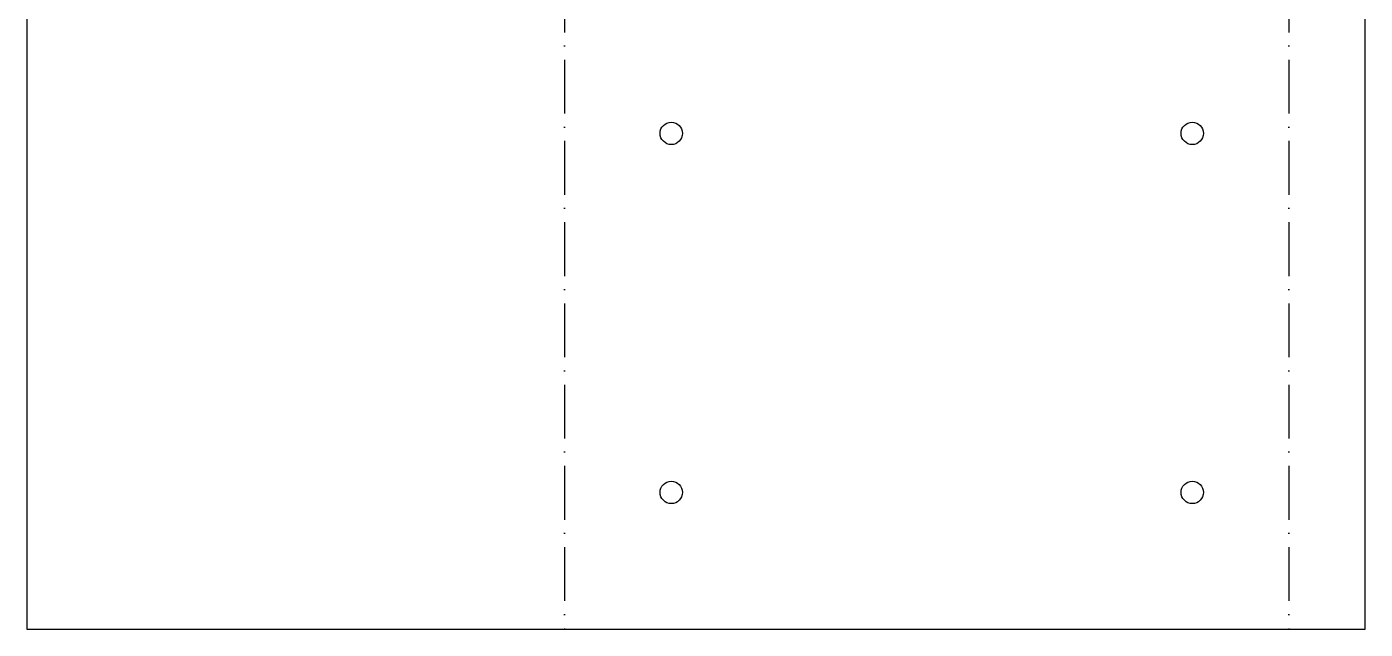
# Model space of a CAD drawing. Header units: millimetres. Extents: x -999 to 572, y 278 to 1201.
# Drawn here: x -317 to -19, y 670 to 804.3 of the extents above; entities that cross this region are included whole.
import ezdxf

# ---------------------------------------------------------------- set-up
doc = ezdxf.new("R2010")
doc.units = ezdxf.units.MM
doc.header["$MEASUREMENT"] = 0
doc.linetypes.add('ACAD_ISO10W100', pattern=[18, 12, -3, 0, -3])
doc.layers.add('Drawing', color=30, linetype='Continuous')

msp = doc.modelspace()

# ---------------------------------------------------------------- linework, layer by layer
at = {"color": 0}
msp.add_lwpolyline([(-317, 996), (-317, 670), (-19, 670), (-19, 996)], close=True, dxfattribs=at)
for centre in [(-173.5, 780.5), (-57.5, 780.5), (-173.5, 700.5), (-57.5, 700.5)]:
    msp.add_circle(centre, 2.5)
at = {"layer": 'Drawing', "linetype": 'ACAD_ISO10W100'}
for p, q in [((-197.25, 996), (-197.25, 670)), ((-36, 996), (-36, 670))]:
    msp.add_line(p, q, dxfattribs=at)

doc.saveas('drawing.dxf')
